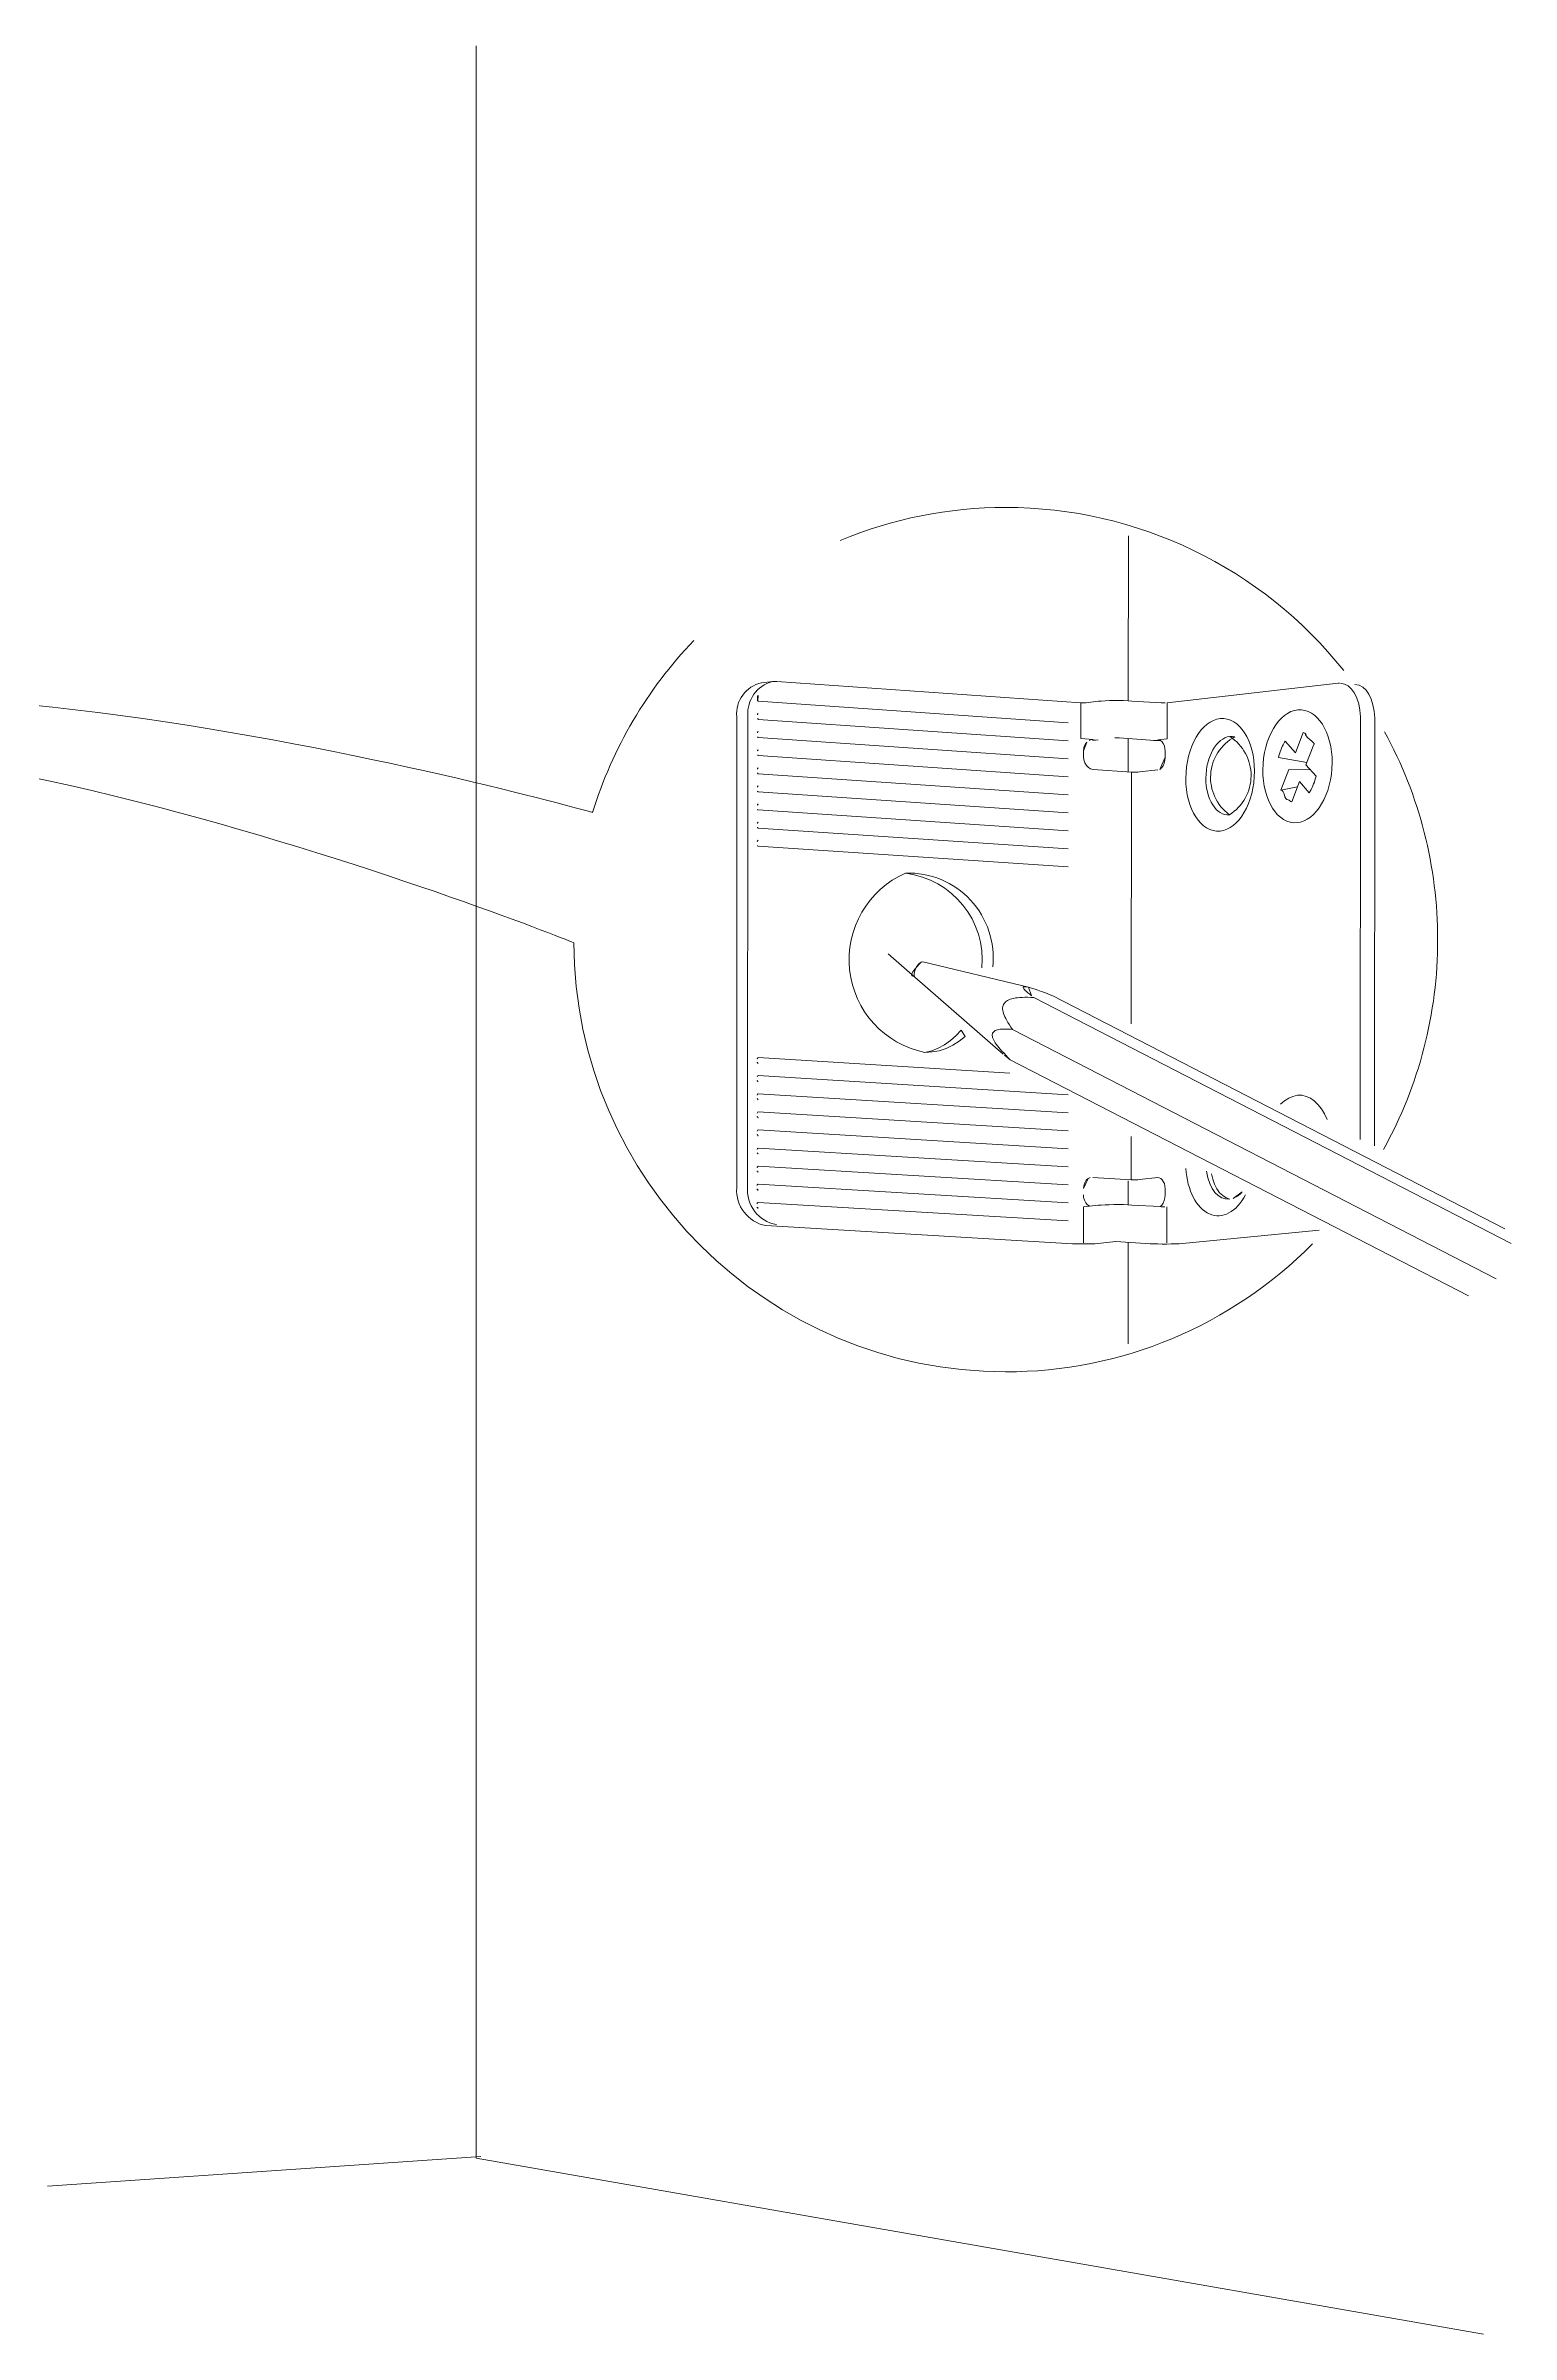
# Model space of a CAD drawing. Header units: metres. Extents: x -30.9 to 24.7, y -10.3 to 6.8.
# Drawn here: x 9.561 to 10.997, y -2.894 to -0.651 of the extents above; entities that cross this region are included whole.
import ezdxf

# ---------------------------------------------------------------- set-up
doc = ezdxf.new("R2010")
doc.units = ezdxf.units.M
doc.header["$MEASUREMENT"] = 0
doc.layers.add('PDF_Working_Num_Penna__7_Num_Penna__7', color=7, linetype='Continuous', lineweight=18)
doc.styles.add('GENERATED_STYLE_1', font='')
doc.styles.get('GENERATED_STYLE_1').set_extended_font_data('Arial')

msp = doc.modelspace()

# ---------------------------------------------------------------- linework, layer by layer
at = {"layer": 'PDF_Working_Num_Penna__7_Num_Penna__7', "color": 7, "linetype": 'Continuous', "lineweight": 18, "flags": 128}
for points in [[(10.9702, -2.8937), (9.9829, -2.721), (9.9829, -0.6509)], [(10.6221, -1.1312), (10.622, -1.2928)], [(10.2775, -1.274), (10.5756, -1.2948)], [(10.6602, -1.295), (10.8277, -1.2757)], [(10.5632, -1.3144), (10.2594, -1.2933)], [(10.5927, -1.2933), (10.5803, -1.2948), (10.5793, -1.2948), (10.578, -1.2948), (10.5768, -1.2948), (10.5756, -1.2948)], [(10.5836, -1.3317), (10.5856, -1.3309), (10.5876, -1.3307), (10.5756, -1.3299), (10.5756, -1.2948)], [(10.5927, -1.2933), (10.5956, -1.2931), (10.5995, -1.2928), (10.6037, -1.2926), (10.6082, -1.2926), (10.6127, -1.2926), (10.6173, -1.2926), (10.6218, -1.2928), (10.6255, -1.2931), (10.6542, -1.295)], [(10.6511, -1.3312), (10.6602, -1.3302), (10.6602, -1.295)], [(10.5632, -1.3322), (10.2594, -1.3111)], [(10.8496, -1.3086), (10.8493, -1.7229)], [(10.8637, -1.3096), (10.8634, -1.7289)], [(10.5632, -1.3498), (10.2594, -1.3289)], [(10.5783, -1.342), (10.5783, -1.3478), (10.5785, -1.3508), (10.5796, -1.3538), (10.5811, -1.3563), (10.5829, -1.3583), (10.5851, -1.3596), (10.5876, -1.3601), (10.6251, -1.3628)], [(10.6434, -1.3314), (10.613, -1.3292)], [(10.622, -1.3299), (10.622, -1.3626)], [(10.6434, -1.3314), (10.6466, -1.3317), (10.6502, -1.3317), (10.6537, -1.3317), (10.6551, -1.333), (10.6564, -1.3347), (10.6574, -1.337), (10.6579, -1.3395), (10.6582, -1.3422), (10.6582, -1.348)], [(10.5632, -1.3673), (10.2594, -1.3465)], [(10.5632, -1.385), (10.2594, -1.3643)], [(10.6251, -1.3628), (10.6249, -1.6093)], [(10.6251, -1.3628), (10.627, -1.3628), (10.6293, -1.3628), (10.6313, -1.3628), (10.633, -1.3626), (10.6511, -1.3606)], [(10.7878, -1.3772), (10.7716, -1.3805), (10.7794, -1.3602)], [(10.8006, -1.3606), (10.7794, -1.3602)], [(10.5632, -1.4025), (10.2594, -1.3822)], [(10.7822, -1.3918), (10.7898, -1.372)], [(10.5632, -1.4204), (10.2594, -1.3998)], [(10.5632, -1.4379), (10.2594, -1.4176)], [(10.5632, -1.4555), (10.2594, -1.4354)], [(10.4129, -1.5637), (10.4993, -1.6391)], [(10.4205, -1.5488), (10.5242, -1.5736)], [(10.5296, -1.5836), (10.5264, -1.5835), (10.5234, -1.5834), (10.5207, -1.5834), (10.5181, -1.5835), (10.5158, -1.5836), (10.5136, -1.5838), (10.5115, -1.5841), (10.5097, -1.5845), (10.508, -1.5849), (10.5064, -1.5853), (10.5051, -1.5859), (10.5038, -1.5865), (10.5027, -1.5871), (10.5018, -1.5879), (10.501, -1.5887), (10.5003, -1.5896), (10.4997, -1.5905), (10.4993, -1.5915), (10.4991, -1.5926), (10.4989, -1.5938), (10.4989, -1.595), (10.4991, -1.5963), (10.4994, -1.5977), (10.4998, -1.5993), (10.5003, -1.6009), (10.5011, -1.6025), (10.5019, -1.6043), (10.5029, -1.6062), (10.5041, -1.6082), (10.5055, -1.6103), (10.507, -1.6126), (10.5087, -1.615)], [(10.5482, -1.582), (10.5439, -1.5803), (10.5401, -1.5788), (10.5366, -1.5776), (10.5334, -1.5765), (10.5307, -1.5755), (10.5282, -1.5748), (10.5261, -1.5741), (10.5242, -1.5736)], [(10.9974, -1.8248), (10.5296, -1.5836)], [(10.991, -1.8103), (10.5482, -1.582)], [(10.5087, -1.615), (10.5061, -1.6148), (10.5038, -1.6146), (10.5017, -1.6146), (10.4997, -1.6146), (10.498, -1.6147), (10.4964, -1.6148), (10.495, -1.6151), (10.4937, -1.6153), (10.4926, -1.6157), (10.4916, -1.6161), (10.4908, -1.6166), (10.4901, -1.6172), (10.4895, -1.6178), (10.4891, -1.6185), (10.4888, -1.6192), (10.4887, -1.62), (10.4887, -1.621), (10.4888, -1.6219), (10.4891, -1.6229), (10.4895, -1.6241), (10.4901, -1.6253), (10.4908, -1.6266), (10.4916, -1.6279), (10.4926, -1.6294), (10.4938, -1.6309), (10.4951, -1.6325), (10.4965, -1.6342), (10.4981, -1.6361), (10.5, -1.638), (10.5019, -1.6401), (10.5041, -1.6423), (10.5064, -1.6446)], [(10.9828, -1.8594), (10.5087, -1.615)], [(10.506, -1.6578), (10.2594, -1.6424)], [(10.9554, -1.8761), (10.5064, -1.6446)], [(10.5632, -1.679), (10.2594, -1.6602)], [(10.5632, -1.6966), (10.2594, -1.678)], [(10.7712, -1.6883), (10.7752, -1.6848), (10.7793, -1.6823), (10.7835, -1.6805), (10.7878, -1.6795)], [(10.7878, -1.6795), (10.792, -1.6795), (10.7963, -1.6805), (10.8005, -1.6823), (10.8044, -1.685), (10.808, -1.6886), (10.8113, -1.6928), (10.8144, -1.6976), (10.8169, -1.7031)], [(10.5632, -1.7142), (10.2594, -1.6956)], [(10.5632, -1.732), (10.2594, -1.7134)], [(10.6248, -1.7199), (10.6248, -1.7621)], [(10.5632, -1.7496), (10.2594, -1.7312)], [(10.5632, -1.7671), (10.2594, -1.7488)], [(10.5632, -1.7847), (10.2594, -1.7667)], [(10.6582, -1.7711), (10.6579, -1.7684), (10.6574, -1.7659), (10.6564, -1.7639), (10.6551, -1.7622), (10.6538, -1.7609), (10.6524, -1.7604), (10.6509, -1.7601), (10.633, -1.7619), (10.6313, -1.7622), (10.6291, -1.7622), (10.6268, -1.7622), (10.6248, -1.7622), (10.5874, -1.7599)], [(10.622, -1.7634), (10.622, -1.7868)], [(10.6534, -1.7885), (10.655, -1.7873), (10.6564, -1.7852), (10.6572, -1.7827), (10.6579, -1.78), (10.6582, -1.7772), (10.6582, -1.7711)], [(10.7036, -1.7564), (10.7049, -1.7617), (10.7067, -1.7667), (10.7089, -1.7711), (10.7116, -1.7749), (10.7147, -1.7777), (10.718, -1.78), (10.7215, -1.7812)], [(10.5632, -1.8026), (10.2594, -1.7845)], [(10.5924, -1.7873), (10.5839, -1.788), (10.5819, -1.7865), (10.5803, -1.7847), (10.579, -1.7823), (10.5783, -1.7797), (10.578, -1.777)], [(10.5839, -1.788), (10.578, -1.7888), (10.578, -1.8239)], [(10.5924, -1.7873), (10.5956, -1.787), (10.5995, -1.7868), (10.6034, -1.7868), (10.608, -1.7865), (10.6127, -1.7865), (10.6173, -1.7865), (10.6215, -1.7868), (10.6255, -1.787), (10.6534, -1.7885), (10.6542, -1.7888)], [(10.6599, -1.7888), (10.6599, -1.8239)], [(10.8092, -1.8117), (10.672, -1.8249)], [(10.622, -1.8236), (10.622, -1.9231)], [(9.9873, -2.7194), (9.5627, -2.7486)]]:
    msp.add_lwpolyline(points, dxfattribs=at)
for points in [[(10.8333, -1.2633, 0.229036), (10.5018, -1.1034, 0.098867), (10.3396, -1.1356)], [(10.672, -1.8249), (10.6685, -1.8251), (10.6642, -1.8251), (10.6599, -1.8254), (10.6554, -1.8254), (10.6511, -1.8251), (10.6472, -1.8251), (10.6434, -1.8249), (10.6099, -1.8229), (10.5921, -1.8247), (10.5893, -1.8249), (10.5861, -1.8251), (10.5823, -1.8251), (10.5785, -1.8251), (10.5745, -1.8251), (10.5707, -1.8251), (10.5673, -1.8249), (10.2667, -1.8071, -0.381547), (10.2382, -1.77), (10.2382, -1.3086, -0.37805), (10.2626, -1.2752), (10.2732, -1.274), (10.2754, -1.274), (10.2775, -1.274)], [(10.2732, -1.274, 0.366812), (10.2492, -1.3076), (10.2489, -1.7689, 0.394098), (10.2772, -1.8061)], [(10.797, -1.3532), (10.7692, -1.3485, -0.069945), (10.7747, -1.3342, -0.022065), (10.7759, -1.3324), (10.7858, -1.3437), (10.7934, -1.3239, -0.093355), (10.7964, -1.3257)], [(10.7898, -1.372), (10.7994, -1.383, 0.017785), (10.8004, -1.3814, 0.070013), (10.8061, -1.3668), (10.7961, -1.3555), (10.8038, -1.3357)], [(10.8722, -1.7325, 0.127981), (10.9253, -1.527, 0.126628), (10.8732, -1.3233)], [(10.4892, -1.5537, 0.455804), (10.4038, -1.4617, 0.732137), (10.4226, -1.6375)], [(10.0784, -1.5299, 0.412176), (10.5018, -1.9505, 0.200733), (10.8026, -1.8251)]]:
    msp.add_lwpolyline(points, format="xyb", dxfattribs=at)
for points in [[(10.8277, -1.2757), (10.829, -1.2757)], [(10.2588, -1.2928), (10.2594, -1.2933), (10.2591, -1.2933), (10.2586, -1.2928), (10.2586, -1.292), (10.2586, -1.2888), (10.2586, -1.288), (10.2591, -1.2877), (10.2594, -1.2875)], [(10.6542, -1.295), (10.656, -1.295), (10.6582, -1.295)], [(10.2586, -1.3061), (10.2594, -1.3053), (10.2591, -1.3053), (10.2586, -1.3058), (10.2586, -1.3066)], [(10.2588, -1.3106), (10.2594, -1.3111), (10.2591, -1.3108), (10.2586, -1.3103)], [(10.2594, -1.3229), (10.2591, -1.3231), (10.2586, -1.3236), (10.2586, -1.3241)], [(10.2588, -1.3284), (10.2594, -1.3289), (10.2591, -1.3287), (10.2586, -1.3282)], [(10.2594, -1.3408), (10.2591, -1.3408), (10.2586, -1.3413), (10.2586, -1.342)], [(10.5783, -1.342), (10.5785, -1.3387), (10.5798, -1.3357), (10.5813, -1.3335)], [(10.5924, -1.3312), (10.5898, -1.3314), (10.5869, -1.3314)], [(10.613, -1.3292), (10.6117, -1.3292), (10.6105, -1.3292), (10.6089, -1.3292)], [(10.6526, -1.3314), (10.6511, -1.3312), (10.6524, -1.3314)], [(10.2588, -1.346), (10.2594, -1.3465), (10.2591, -1.3465), (10.2586, -1.346)], [(10.2586, -1.3593), (10.2594, -1.3586), (10.2588, -1.3586), (10.2586, -1.3591), (10.2586, -1.3598)], [(10.2586, -1.3639), (10.2594, -1.3643), (10.2588, -1.3641), (10.2586, -1.3636)], [(10.6582, -1.348), (10.6579, -1.351), (10.6572, -1.354), (10.6561, -1.3565), (10.6547, -1.3586), (10.6529, -1.3601)], [(10.2594, -1.3762), (10.2588, -1.3764), (10.2586, -1.3769), (10.2586, -1.3774)], [(10.2586, -1.3817), (10.2594, -1.3822), (10.2588, -1.3819), (10.2586, -1.3814)], [(10.2594, -1.394), (10.2588, -1.394), (10.2586, -1.3944), (10.2586, -1.3952)], [(10.2586, -1.3993), (10.2594, -1.3998), (10.2588, -1.3998)], [(10.2586, -1.4126), (10.2594, -1.4118), (10.2588, -1.4118), (10.2586, -1.4123), (10.2586, -1.413)], [(10.2594, -1.4294), (10.2588, -1.4296), (10.2586, -1.4301), (10.2584, -1.4307)], [(10.2586, -1.4171), (10.2594, -1.4176), (10.2588, -1.4173), (10.2586, -1.4168)], [(10.2586, -1.4349), (10.2594, -1.4354), (10.2588, -1.4352), (10.2586, -1.4346)], [(10.4129, -1.5637), (10.3866, -1.5407)], [(10.4121, -1.5605), (10.4124, -1.5586), (10.4131, -1.5565), (10.4141, -1.5543), (10.4153, -1.5524), (10.4167, -1.5507), (10.4181, -1.5495), (10.4194, -1.5489), (10.4205, -1.5488), (10.4194, -1.5489), (10.4181, -1.5495), (10.4167, -1.5507), (10.4153, -1.5524), (10.4141, -1.5543), (10.4131, -1.5565), (10.4124, -1.5586)], [(10.4129, -1.5637), (10.4124, -1.5629), (10.4121, -1.5619), (10.4121, -1.5605), (10.4121, -1.5619), (10.4124, -1.5629)], [(10.5242, -1.5736), (10.5227, -1.5733), (10.5215, -1.5731), (10.5206, -1.5731), (10.5198, -1.5731), (10.5193, -1.5732), (10.5191, -1.5736), (10.519, -1.5739), (10.5192, -1.5745), (10.5196, -1.5751), (10.5202, -1.5759), (10.5211, -1.5768), (10.5223, -1.5779), (10.5237, -1.5791), (10.5254, -1.5804), (10.5273, -1.5819)], [(10.4583, -1.6155), (10.4532, -1.621), (10.4477, -1.6258), (10.442, -1.63), (10.4357, -1.6333), (10.4294, -1.6359), (10.4226, -1.6375), (10.4299, -1.637), (10.4367, -1.6359), (10.4434, -1.6336), (10.45, -1.6303), (10.4563, -1.6263), (10.462, -1.6218)], [(10.2594, -1.6484), (10.2588, -1.6481), (10.2586, -1.6476), (10.2583, -1.6469)], [(10.2584, -1.6436), (10.2586, -1.6431), (10.2588, -1.6426)], [(10.5064, -1.6446), (10.5042, -1.643), (10.5023, -1.6415), (10.5007, -1.6402)], [(10.2586, -1.6655), (10.2594, -1.6659), (10.2588, -1.6659), (10.2586, -1.6655), (10.2583, -1.6647)], [(10.2584, -1.6614), (10.2586, -1.6607), (10.2588, -1.6602)], [(10.2584, -1.6792), (10.2586, -1.6785), (10.2588, -1.678)], [(10.2594, -1.6838), (10.2588, -1.6835), (10.2586, -1.683), (10.2583, -1.6825)], [(10.2594, -1.7016), (10.2588, -1.7014), (10.2586, -1.7009), (10.2583, -1.7001)], [(10.2584, -1.6969), (10.2586, -1.6964), (10.2588, -1.6958)], [(10.2594, -1.7192), (10.2588, -1.7192), (10.2586, -1.7187), (10.2583, -1.718)], [(10.2584, -1.7146), (10.2586, -1.7139), (10.2588, -1.7134)], [(10.2594, -1.737), (10.2588, -1.7368), (10.2586, -1.7363), (10.2583, -1.7357)], [(10.2584, -1.7325), (10.2586, -1.7317), (10.2588, -1.7312)], [(10.2584, -1.7501), (10.2584, -1.7496), (10.2588, -1.7491)], [(10.2586, -1.7544), (10.2594, -1.7548), (10.2588, -1.7546), (10.2583, -1.7541), (10.2583, -1.7534)], [(10.2586, -1.7719), (10.2594, -1.7724), (10.2588, -1.7724), (10.2583, -1.7719), (10.2583, -1.7711)], [(10.2584, -1.7679), (10.2584, -1.7671), (10.2588, -1.7667)], [(10.5826, -1.7611), (10.5808, -1.7628), (10.5793, -1.7654), (10.5784, -1.7682), (10.578, -1.7709)], [(10.5826, -1.7611), (10.5848, -1.7601)], [(10.2594, -1.7902), (10.2588, -1.79), (10.2583, -1.7895), (10.2583, -1.789)], [(10.2584, -1.7857), (10.2584, -1.785), (10.2588, -1.7845)], [(10.6542, -1.7888), (10.656, -1.7888), (10.6579, -1.7888)], [(10.7338, -1.774), (10.732, -1.776), (10.7285, -1.7787), (10.725, -1.7805)]]:
    msp.add_lwpolyline(points, close=True, dxfattribs=at)
msp.add_lwpolyline([(10.7215, -1.3279), (10.7241, -1.3279), (10.7265, -1.3282, 0.551709), (10.7212, -1.4045, 0.550397)], format="xyb", close=True, dxfattribs=at)
at = {"layer": 'PDF_Working_Num_Penna__7_Num_Penna__7', "color": 7, "linetype": 'Continuous', "lineweight": 18}
for centre, radius, start, end in [((10.5013, -1.5269), 0.4231, 136.1643, 162.8749), ((10.3931, -1.5469), 0.0858, 354.7767, 82.8084)]:
    msp.add_arc(centre, radius, start, end, dxfattribs=at)
for centre, major_axis, ratio, start_param, end_param in [((10.8295, -1.3102), (0.0007, 0.0345), 0.581944, 4.771898, 6.288462), ((10.8371, -1.3223), (0.0088, 0.0453), 0.553271, 5.100521, 6.348112), ((10.7215, -1.3662), (0.0025, 0.0384), 0.605613, 0.106975, 3.235027), ((10.7122, -1.7414), (0.0034, 0.0561), 0.602721, 1.78145, 4.063587), ((10.7305, -1.7206), (0.014, 0.0603), 0.495326, 2.265969, 3.303051)]:
    msp.add_ellipse(centre, major_axis=major_axis, ratio=ratio, start_param=start_param, end_param=end_param, dxfattribs=at)
for centre, major_axis, ratio in [((10.7879, -1.357), (0.0038, 0.0553), 0.610375), ((10.7121, -1.3654), (0.0035, 0.0552), 0.606324)]:
    msp.add_ellipse(centre, major_axis=major_axis, ratio=ratio, dxfattribs=at)
for points in [[(10.097, -1.4023), (10.097, -1.4023), (9.2675, -1.1675), (9.0583, -1.3707)], [(9.0583, -1.3707), (9.3273, -1.2273), (10.0784, -1.5299), (10.0784, -1.5299)], [(10.8038, -1.3357), (10.8077, -1.3357), (10.792, -1.3257), (10.7964, -1.3257)], [(10.7716, -1.3805), (10.7754, -1.3805), (10.7745, -1.39), (10.7788, -1.39)], [(10.7788, -1.39), (10.78, -1.39), (10.7808, -1.3918), (10.7822, -1.3918)], [(10.4195, -1.5487), (10.4195, -1.5487), (10.404, -1.5631), (10.4117, -1.5631)]]:
    msp.add_open_spline(points, degree=3, dxfattribs=at)

# ---------------------------------------------------------------- texts
at = {"layer": 'PDF_Working_Num_Penna__7_Num_Penna__7', "color": 7, "linetype": 'Continuous', "lineweight": 18, "insert": (10.193, -1.2252), "char_height": 0.0000077, "attachment_point": 7, "style": 'GENERATED_STYLE_1'}
msp.add_mtext('\\A1;{\\pql;\\fArial|b0|i0|c0|p34;2x}', dxfattribs=at)

doc.saveas('drawing.dxf')
